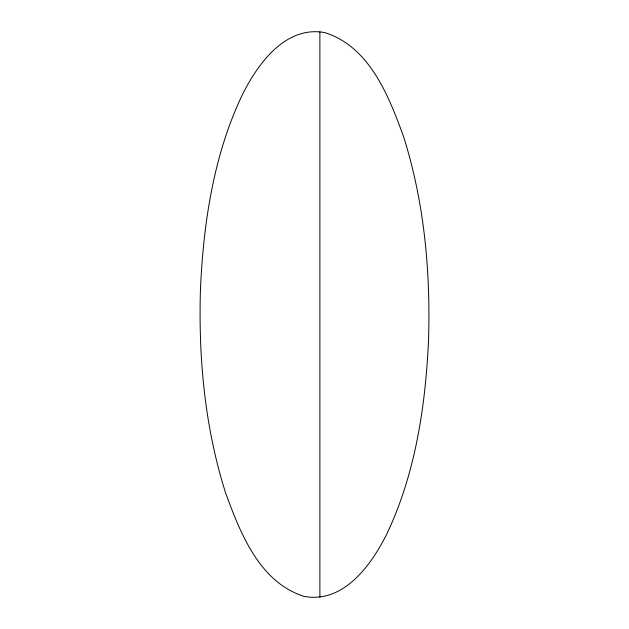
<?xml version="1.0" encoding="UTF-8"?>
<svg xmlns="http://www.w3.org/2000/svg" width="629" height="629" viewBox="0 0 629 629"><rect width="100%" height="100%" fill="white"/><g stroke="black" fill="none" stroke-linecap="round" stroke-linejoin="round"><path stroke-width="0.94" d="M319.886 31.764L319.886 597.236M200.462 289.065C198.355 357.704 204.755 427.233 225.607 492.908C240.309 533.101 259.494 582.383 304.208 596.402C343.654 603.659 371.283 565.062 386.67 534.249C415.447 473.779 425.503 406.279 428.538 339.935C430.645 271.296 424.245 201.767 403.393 136.092C388.691 95.899 369.506 46.617 324.792 32.598C285.346 25.341 257.717 63.938 242.33 94.751C213.553 155.221 203.497 222.721 200.462 289.065"/></g></svg>
